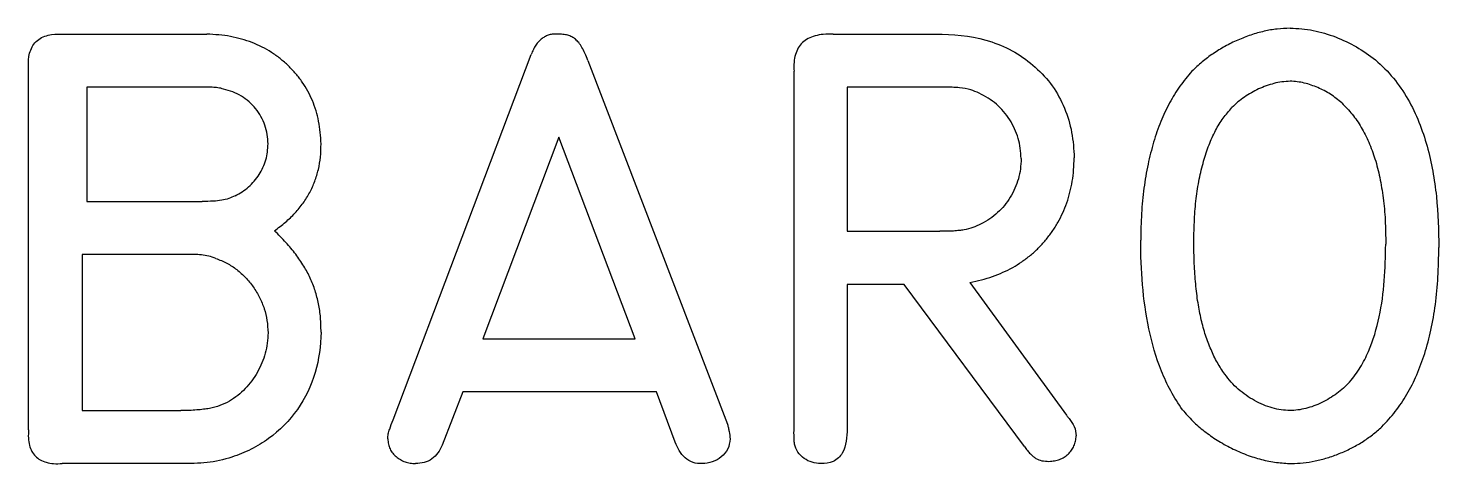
# Model space of a CAD drawing. Header units: inches. Extents: x -6.75 to 0, y -1.75 to 1.53.
# Drawn here: x -3.2754 to -2.8482, y -0.3736 to -0.2416 of the extents above; entities that cross this region are included whole.
import ezdxf

# ---------------------------------------------------------------- set-up
doc = ezdxf.new("R2010")
doc.units = ezdxf.units.IN
doc.header["$MEASUREMENT"] = 0

msp = doc.modelspace()

# ---------------------------------------------------------------- linework, layer by layer
at = {"color": 1, "linetype": 'Continuous', "lineweight": 25}
for p, q in [((-3.2653, -0.24341), (-3.22132, -0.24341)), ((-3.03163, -0.24341), (-2.99855, -0.24341)), ((-3.16489, -0.36028), (-3.12306, -0.24957)), ((-3.10585, -0.25138), (-3.06363, -0.36161)), ((-3.27527, -0.36326), (-3.27529, -0.25328)), ((-3.04343, -0.36219), (-3.04346, -0.25466)), ((-3.22307, -0.25947), (-3.25767, -0.25947)), ((-3.25767, -0.25947), (-3.25767, -0.29409)), ((-2.99792, -0.25947), (-3.02737, -0.25947)), ((-3.02737, -0.25947), (-3.02737, -0.30314)), ((-2.8932, -0.25766), (-2.89321, -0.25766)), ((-3.11465, -0.27465), (-3.13772, -0.33573)), ((-3.09158, -0.33573), (-3.11465, -0.27465)), ((-3.25767, -0.29409), (-3.22271, -0.29409)), ((-3.02737, -0.30314), (-2.99934, -0.30314)), ((-3.22737, -0.31016), (-3.25904, -0.31016)), ((-3.25904, -0.31016), (-3.25904, -0.35745)), ((-3.02737, -0.31921), (-3.02737, -0.36294)), ((-3.01006, -0.31921), (-3.02737, -0.31921)), ((-2.97369, -0.36838), (-3.01006, -0.31921)), ((-2.99016, -0.31864), (-2.9609, -0.35889)), ((-3.13772, -0.33573), (-3.09158, -0.33573)), ((-3.14378, -0.35179), (-3.15004, -0.36797)), ((-3.08512, -0.35179), (-3.14378, -0.35179)), ((-3.07945, -0.36704), (-3.08512, -0.35179)), ((-3.25904, -0.35745), (-3.22915, -0.35745)), ((-3.22893, -0.37352), (-3.2651, -0.37352))]:
    msp.add_line(p, q, dxfattribs=at)
for points, knots in [([(-3.27529, -0.25328), (-3.2753, -0.25191), (-3.2753, -0.25054), (-3.27461, -0.24786), (-3.27396, -0.24659), (-3.27202, -0.24468), (-3.27072, -0.24407), (-3.26805, -0.2434), (-3.26667, -0.24339), (-3.2653, -0.24341)], [0, 0, 0, 0, 0.25, 0.25, 0.5, 0.5, 0.75, 0.75, 1, 1, 1, 1]), ([(-3.1867, -0.27667), (-3.18675, -0.2755), (-3.18686, -0.27319), (-3.18738, -0.26982), (-3.18816, -0.2666), (-3.18927, -0.26354), (-3.19066, -0.26064), (-3.19234, -0.25791), (-3.19431, -0.25534), (-3.19656, -0.25296), (-3.19904, -0.25078), (-3.20171, -0.24887), (-3.20456, -0.24726), (-3.20757, -0.24588), (-3.21078, -0.24486), (-3.21414, -0.24404), (-3.21768, -0.24358), (-3.22009, -0.24346), (-3.22132, -0.24341)], [0, 0, 0, 0, 0.065667, 0.129271, 0.190795, 0.251478, 0.311279, 0.370829, 0.430761, 0.492448, 0.554243, 0.615247, 0.676077, 0.737571, 0.800409, 0.864501, 0.931168, 1, 1, 1, 1]), ([(-3.11505, -0.24341), (-3.1155, -0.24339), (-3.11635, -0.24335), (-3.1176, -0.24359), (-3.11875, -0.24406), (-3.11982, -0.24472), (-3.12079, -0.24561), (-3.12167, -0.24673), (-3.12243, -0.24807), (-3.12284, -0.24906), (-3.12306, -0.24957)], [0, 0, 0, 0, 0.1216, 0.234761, 0.346222, 0.458938, 0.577979, 0.706875, 0.847112, 1, 1, 1, 1]), ([(-3.10585, -0.25138), (-3.10614, -0.25064), (-3.10668, -0.24927), (-3.10762, -0.24747), (-3.10856, -0.24602), (-3.10959, -0.24495), (-3.11071, -0.24416), (-3.11202, -0.2437), (-3.11348, -0.2434), (-3.11451, -0.24341), (-3.11505, -0.24341)], [0, 0, 0, 0, 0.179815, 0.331345, 0.460174, 0.567153, 0.665255, 0.767747, 0.878479, 1, 1, 1, 1]), ([(-3.03163, -0.24341), (-3.03261, -0.24339), (-3.03445, -0.24336), (-3.03702, -0.24382), (-3.03919, -0.24463), (-3.04095, -0.24587), (-3.04226, -0.24755), (-3.04312, -0.2496), (-3.04352, -0.25203), (-3.04348, -0.25375), (-3.04346, -0.25466)], [0, 0, 0, 0, 0.15381, 0.2869227, 0.4039207, 0.5125835, 0.6194872, 0.7315953, 0.8572035, 1, 1, 1, 1]), ([(-2.99855, -0.24341), (-2.99344, -0.24359), (-2.9884, -0.24413), (-2.97873, -0.2474), (-2.97421, -0.24994), (-2.96846, -0.25514), (-2.96674, -0.25702), (-2.96377, -0.26116), (-2.96252, -0.26345), (-2.96057, -0.26819), (-2.95985, -0.27065), (-2.9589, -0.27572), (-2.95872, -0.2783), (-2.95861, -0.28088)], [0, 0, 0, 0, 0.25, 0.25, 0.5, 0.5, 0.625, 0.625, 0.75, 0.75, 0.875, 0.875, 1, 1, 1, 1]), ([(-2.8932, -0.2416), (-2.89452, -0.24165), (-2.89717, -0.24176), (-2.90114, -0.24247), (-2.90512, -0.24362), (-2.9091, -0.24513), (-2.91293, -0.24704), (-2.91655, -0.24926), (-2.91993, -0.25176), (-2.92196, -0.25368), (-2.92297, -0.25463)], [0.0001689, 0.0001689, 0.0001689, 0.0001689, 0.1188491, 0.2387709, 0.3633749, 0.491739, 0.6217702, 0.7484794, 0.8748144, 1, 1, 1, 1]), ([(-2.8932, -0.2416), (-2.89085, -0.24167), (-2.88852, -0.24184), (-2.8839, -0.24276), (-2.88165, -0.24342), (-2.87725, -0.2451), (-2.87515, -0.2461), (-2.87112, -0.24842), (-2.86922, -0.24979), (-2.86736, -0.25121)], [0, 0, 0, 0, 0.25, 0.25, 0.5, 0.5, 0.75, 0.75, 1, 1, 1, 1]), ([(-2.86736, -0.25121), (-2.8654, -0.25292), (-2.86356, -0.25474), (-2.86031, -0.25871), (-2.85886, -0.26083), (-2.85498, -0.26759), (-2.8531, -0.27241), (-2.85036, -0.28232), (-2.84946, -0.28746), (-2.84838, -0.29771), (-2.84821, -0.30287), (-2.84818, -0.30804)], [0, 0, 0, 0, 0.125, 0.125, 0.25, 0.25, 0.5, 0.5, 0.75, 0.75, 1, 1, 1, 1]), ([(-2.92297, -0.25463), (-2.9242, -0.25611), (-2.92672, -0.25913), (-2.92983, -0.26428), (-2.93251, -0.26995), (-2.93467, -0.27619), (-2.93634, -0.28294), (-2.93759, -0.29016), (-2.93832, -0.29785), (-2.93842, -0.30312), (-2.93847, -0.30583)], [0, 0, 0, 0, 0.105705, 0.215134, 0.329018, 0.449631, 0.576639, 0.710541, 0.851416, 1, 1, 1, 1]), ([(-3.21623, -0.26004), (-3.21678, -0.25988), (-3.21734, -0.25973), (-3.21791, -0.25965), (-3.21848, -0.25956), (-3.21906, -0.25952), (-3.21964, -0.25949), (-3.22078, -0.25945), (-3.22193, -0.25947), (-3.22307, -0.25947)], [0, 0, 0, 0, 0.0000439528, 0.0000439528, 0.0000439528, 0.0000879538, 0.0000879538, 0.0000879538, 0.0001749514, 0.0001749514, 0.0001749514, 0.0001749514]), ([(-3.20276, -0.27667), (-3.20286, -0.27473), (-3.20308, -0.27283), (-3.20435, -0.2692), (-3.20531, -0.26747), (-3.20771, -0.26447), (-3.20919, -0.26316), (-3.21247, -0.26115), (-3.21434, -0.26052), (-3.21623, -0.26004)], [0, 0, 0, 0, 0.25, 0.25, 0.5, 0.5, 0.75, 0.75, 1, 1, 1, 1]), ([(-2.9874, -0.26128), (-2.98823, -0.26092), (-2.98906, -0.26056), (-2.98992, -0.26029), (-2.99102, -0.25996), (-2.99215, -0.25976), (-2.99329, -0.25965), (-2.99483, -0.2595), (-2.99638, -0.25949), (-2.99792, -0.25947)], [0, 0, 0, 0, 0.0000688411, 0.0000688411, 0.0000688411, 0.0001561212, 0.0001561212, 0.0001561212, 0.0002739512, 0.0002739512, 0.0002739512, 0.0002739512]), ([(-2.89321, -0.25766), (-2.89487, -0.25775), (-2.89651, -0.25793), (-2.89968, -0.25876), (-2.90123, -0.25932), (-2.90425, -0.2607), (-2.90568, -0.26152), (-2.90839, -0.26337), (-2.90964, -0.26447), (-2.91083, -0.26564)], [0, 0, 0, 0, 0.25, 0.25, 0.5, 0.5, 0.75, 0.75, 1, 1, 1, 1]), ([(-2.87754, -0.26425), (-2.87866, -0.26333), (-2.87979, -0.26241), (-2.88222, -0.26082), (-2.8835, -0.26016), (-2.88615, -0.25905), (-2.88751, -0.25856), (-2.89032, -0.25786), (-2.89176, -0.25774), (-2.8932, -0.25766)], [0, 0, 0, 0, 0.25, 0.25, 0.5, 0.5, 0.75, 0.75, 1, 1, 1, 1]), ([(-2.97467, -0.28108), (-2.97478, -0.27901), (-2.97497, -0.27695), (-2.97613, -0.27302), (-2.97703, -0.27109), (-2.97925, -0.2676), (-2.98061, -0.26602), (-2.98374, -0.26326), (-2.98554, -0.26223), (-2.9874, -0.26128)], [0, 0, 0, 0, 0.25, 0.25, 0.5, 0.5, 0.75, 0.75, 1, 1, 1, 1]), ([(-2.87754, -0.26425), (-2.87646, -0.26536), (-2.87426, -0.26762), (-2.87156, -0.27166), (-2.86925, -0.27621), (-2.86737, -0.28131), (-2.86594, -0.28698), (-2.86495, -0.29318), (-2.86431, -0.29992), (-2.86427, -0.30461), (-2.86425, -0.30705)], [0, 0, 0, 0, 0.100865, 0.20514, 0.314754, 0.432735, 0.558927, 0.694653, 0.841474, 1, 1, 1, 1]), ([(-2.92237, -0.30625), (-2.92233, -0.30401), (-2.92225, -0.29965), (-2.92173, -0.29333), (-2.9208, -0.28744), (-2.91951, -0.282), (-2.9179, -0.27705), (-2.91592, -0.27266), (-2.91362, -0.26883), (-2.91174, -0.26668), (-2.91083, -0.26564)], [0, 0, 0, 0, 0.1560241, 0.302681, 0.4406839, 0.5700582, 0.6908663, 0.8017152, 0.9041005, 1, 1, 1, 1]), ([(-3.21272, -0.29237), (-3.21127, -0.29159), (-3.20986, -0.29076), (-3.2074, -0.28861), (-3.20632, -0.28733), (-3.20459, -0.28457), (-3.20388, -0.28306), (-3.20296, -0.27993), (-3.20283, -0.27831), (-3.20276, -0.27667)], [0, 0, 0, 0, 0.25, 0.25, 0.5, 0.5, 0.75, 0.75, 1, 1, 1, 1]), ([(-3.20081, -0.30297), (-3.19968, -0.30213), (-3.19747, -0.30048), (-3.19454, -0.29767), (-3.19209, -0.29464), (-3.19005, -0.29144), (-3.18852, -0.28801), (-3.18744, -0.2844), (-3.18676, -0.2806), (-3.18672, -0.27799), (-3.1867, -0.27667)], [0, 0, 0, 0, 0.135811, 0.265483, 0.389379, 0.51051, 0.62995, 0.749404, 0.87281, 1, 1, 1, 1]), ([(-2.99016, -0.31864), (-2.98899, -0.31838), (-2.98669, -0.31788), (-2.98335, -0.31686), (-2.98019, -0.31561), (-2.97721, -0.31416), (-2.97445, -0.31239), (-2.97184, -0.31046), (-2.96942, -0.30826), (-2.96723, -0.30584), (-2.96525, -0.30323), (-2.96347, -0.30049), (-2.96202, -0.29756), (-2.96077, -0.29452), (-2.95987, -0.2913), (-2.95914, -0.28796), (-2.95872, -0.28447), (-2.95865, -0.28209), (-2.95861, -0.28088)], [0, 0, 0, 0, 0.066823, 0.131788, 0.194663, 0.256363, 0.316702, 0.377259, 0.437653, 0.498791, 0.559666, 0.620287, 0.681045, 0.741769, 0.803758, 0.867274, 0.932523, 1, 1, 1, 1]), ([(-2.97467, -0.28108), (-2.97472, -0.28214), (-2.97481, -0.28422), (-2.97545, -0.28726), (-2.97648, -0.29014), (-2.97789, -0.29286), (-2.97967, -0.29534), (-2.98175, -0.29753), (-2.98412, -0.29945), (-2.9859, -0.30042), (-2.98681, -0.30091)], [0, 0, 0, 0, 0.129766, 0.254879, 0.378796, 0.503888, 0.628963, 0.751585, 0.874137, 1, 1, 1, 1]), ([(-3.21272, -0.29237), (-3.21335, -0.29268), (-3.21464, -0.29331), (-3.2169, -0.29379), (-3.21959, -0.29407), (-3.22158, -0.29408), (-3.22271, -0.29409)], [0, 0, 0, 0, 0.205292, 0.418334, 0.671202, 1, 1, 1, 1]), ([(-3.1867, -0.33369), (-3.18672, -0.33222), (-3.18677, -0.32934), (-3.18738, -0.32511), (-3.18842, -0.32111), (-3.18991, -0.31729), (-3.19188, -0.3136), (-3.19436, -0.30999), (-3.19736, -0.3064), (-3.19963, -0.30414), (-3.20081, -0.30297)], [0, 0, 0, 0, 0.126513, 0.247652, 0.365785, 0.481511, 0.598969, 0.72439, 0.857306, 1, 1, 1, 1]), ([(-2.98681, -0.30091), (-2.98763, -0.30131), (-2.98927, -0.3021), (-2.99154, -0.30266), (-2.99351, -0.3029), (-2.99523, -0.3031), (-2.99721, -0.30311), (-2.9986, -0.30313), (-2.99934, -0.30314)], [0, 0, 0, 0, 0.211517, 0.424706, 0.540005, 0.674698, 0.828583, 1, 1, 1, 1]), ([(-2.9258, -0.35722), (-2.92706, -0.35536), (-2.92832, -0.35348), (-2.93043, -0.34957), (-2.93134, -0.34754), (-2.93382, -0.34137), (-2.93506, -0.33706), (-2.93691, -0.32825), (-2.93752, -0.3238), (-2.93831, -0.31483), (-2.93841, -0.31033), (-2.93847, -0.30583)], [0, 0, 0, 0, 0.125, 0.125, 0.25, 0.25, 0.5, 0.5, 0.75, 0.75, 1, 1, 1, 1]), ([(-2.91298, -0.34645), (-2.91377, -0.34529), (-2.91537, -0.34292), (-2.91725, -0.33892), (-2.91892, -0.33459), (-2.9202, -0.32983), (-2.92119, -0.32463), (-2.92187, -0.31895), (-2.9223, -0.31277), (-2.92235, -0.30848), (-2.92237, -0.30625)], [0, 0, 0, 0, 0.10011, 0.204493, 0.314868, 0.431715, 0.556735, 0.693366, 0.840768, 1, 1, 1, 1]), ([(-2.87519, -0.34882), (-2.87405, -0.34737), (-2.87292, -0.34592), (-2.87101, -0.34282), (-2.87019, -0.34119), (-2.86804, -0.33618), (-2.86698, -0.33261), (-2.86468, -0.32182), (-2.86435, -0.31442), (-2.86425, -0.30705)], [0, 0, 0, 0, 0.125, 0.125, 0.25, 0.25, 0.5, 0.5, 1, 1, 1, 1]), ([(-3.21858, -0.31135), (-3.21928, -0.31109), (-3.21999, -0.31084), (-3.22071, -0.31066), (-3.22144, -0.31048), (-3.22219, -0.31036), (-3.22293, -0.31029), (-3.2244, -0.31014), (-3.22589, -0.31015), (-3.22737, -0.31016)], [0, 0, 0, 0, 0.0000570047, 0.0000570047, 0.0000570047, 0.0001141968, 0.0001141968, 0.0001141968, 0.0002270988, 0.0002270988, 0.0002270988, 0.0002270988]), ([(-3.21858, -0.31135), (-3.21744, -0.31179), (-3.21519, -0.31266), (-3.21219, -0.31469), (-3.20944, -0.31706), (-3.20717, -0.31997), (-3.20523, -0.32313), (-3.20384, -0.32656), (-3.20295, -0.33017), (-3.20283, -0.33264), (-3.20276, -0.33389)], [0, 0, 0, 0, 0.124059, 0.246121, 0.368502, 0.494804, 0.62208, 0.747171, 0.872169, 1, 1, 1, 1]), ([(-2.86541, -0.36234), (-2.86402, -0.36084), (-2.8612, -0.35779), (-2.85767, -0.35249), (-2.85469, -0.34659), (-2.85231, -0.34006), (-2.8504, -0.33294), (-2.84911, -0.32518), (-2.84831, -0.31681), (-2.84822, -0.31103), (-2.84818, -0.30804)], [0, 0, 0, 0, 0.104917, 0.212948, 0.325254, 0.443443, 0.569143, 0.703178, 0.846557, 1, 1, 1, 1]), ([(-3.20276, -0.33389), (-3.20281, -0.33494), (-3.20292, -0.33702), (-3.20351, -0.3401), (-3.20456, -0.34304), (-3.20593, -0.34585), (-3.20762, -0.34848), (-3.20962, -0.35084), (-3.21189, -0.35294), (-3.21361, -0.35408), (-3.21447, -0.35465)], [0, 0, 0, 0, 0.12658, 0.25172, 0.375823, 0.502484, 0.628367, 0.751864, 0.875046, 1, 1, 1, 1]), ([(-3.1867, -0.33369), (-3.18681, -0.33786), (-3.18729, -0.34196), (-3.18965, -0.34993), (-3.19149, -0.35372), (-3.19626, -0.36047), (-3.19923, -0.36352), (-3.20425, -0.36715), (-3.20603, -0.36823), (-3.20978, -0.37011), (-3.21174, -0.37086), (-3.21371, -0.37157)], [0, 0, 0, 0, 0.25, 0.25, 0.5, 0.5, 0.75, 0.75, 0.875, 0.875, 1, 1, 1, 1]), ([(-2.89321, -0.35745), (-2.89412, -0.3574), (-2.89594, -0.35729), (-2.89866, -0.3567), (-2.90137, -0.35576), (-2.90403, -0.35446), (-2.90659, -0.35287), (-2.90895, -0.35098), (-2.91112, -0.34886), (-2.91236, -0.34726), (-2.91298, -0.34645)], [0, 0, 0, 0, 0.116371, 0.233648, 0.355137, 0.482644, 0.612358, 0.740459, 0.869445, 1, 1, 1, 1]), ([(-2.87519, -0.34882), (-2.8758, -0.34944), (-2.877, -0.35067), (-2.87903, -0.35232), (-2.88124, -0.35379), (-2.88359, -0.35504), (-2.88599, -0.3561), (-2.88843, -0.35683), (-2.89082, -0.35734), (-2.89243, -0.35742), (-2.89321, -0.35745)], [0, 0, 0, 0, 0.125934, 0.252501, 0.381921, 0.51348, 0.642729, 0.765444, 0.885115, 1, 1, 1, 1]), ([(-3.21447, -0.35465), (-3.21541, -0.3551), (-3.21734, -0.35604), (-3.22001, -0.35675), (-3.22236, -0.35711), (-3.2244, -0.35729), (-3.22669, -0.35745), (-3.22831, -0.35745), (-3.22915, -0.35745)], [0, 0, 0, 0, 0.207035, 0.42463, 0.544069, 0.679518, 0.831472, 1, 1, 1, 1]), ([(-2.9258, -0.35722), (-2.9248, -0.35838), (-2.92278, -0.36072), (-2.91922, -0.36376), (-2.91529, -0.36652), (-2.91101, -0.36893), (-2.90652, -0.37088), (-2.90196, -0.37235), (-2.89738, -0.37325), (-2.89433, -0.37343), (-2.89282, -0.37352)], [0, 0, 0, 0, 0.121096, 0.243929, 0.36993, 0.501035, 0.632174, 0.757616, 0.880089, 1, 1, 1, 1]), ([(-3.16647, -0.36605), (-3.16646, -0.36554), (-3.16644, -0.36503), (-3.16634, -0.36454), (-3.16624, -0.36404), (-3.16606, -0.36356), (-3.16591, -0.36308), (-3.16562, -0.36213), (-3.16526, -0.3612), (-3.16489, -0.36028)], [0, 0, 0, 0, 0.0000385534, 0.0000385534, 0.0000385534, 0.000077029, 0.000077029, 0.000077029, 0.0001525167, 0.0001525167, 0.0001525167, 0.0001525167]), ([(-3.06363, -0.36161), (-3.06352, -0.36197), (-3.06342, -0.36233), (-3.06333, -0.3627), (-3.06324, -0.36307), (-3.06316, -0.36344), (-3.0631, -0.36381), (-3.06297, -0.36455), (-3.06289, -0.3653), (-3.06284, -0.36605)], [0, 0, 0, 0, 0.0000287421, 0.0000287421, 0.0000287421, 0.0000575047, 0.0000575047, 0.0000575047, 0.0001149055, 0.0001149055, 0.0001149055, 0.0001149055]), ([(-3.04326, -0.36761), (-3.04335, -0.36716), (-3.04341, -0.36671), (-3.04342, -0.36625), (-3.04344, -0.3658), (-3.04345, -0.36534), (-3.04346, -0.36489), (-3.04347, -0.36399), (-3.04345, -0.36309), (-3.04343, -0.36219)], [0, 0, 0, 0, 0.000034626, 0.000034626, 0.000034626, 0.0000690901, 0.0000690901, 0.0000690901, 0.0001376186, 0.0001376186, 0.0001376186, 0.0001376186]), ([(-3.02737, -0.36294), (-3.02743, -0.36548), (-3.02755, -0.3681), (-3.02947, -0.37142), (-3.03042, -0.37235), (-3.03273, -0.37341), (-3.03403, -0.37352), (-3.03532, -0.37352)], [0, 0, 0, 0, 0.5, 0.5, 0.75, 0.75, 1, 1, 1, 1]), ([(-2.9609, -0.35889), (-2.96085, -0.35898), (-2.9608, -0.35908), (-2.96074, -0.35916), (-2.96069, -0.35925), (-2.96063, -0.35934), (-2.96056, -0.35942), (-2.96043, -0.35958), (-2.96028, -0.35972), (-2.96013, -0.35986)], [0, 0, 0, 0, 0.00000791584, 0.00000791584, 0.00000791584, 0.00001586224, 0.00001586224, 0.00001586224, 0.0000314498, 0.0000314498, 0.0000314498, 0.0000314498]), ([(-2.96013, -0.35986), (-2.95954, -0.36061), (-2.95895, -0.3614), (-2.95819, -0.36315), (-2.95806, -0.36412), (-2.95801, -0.36509)], [0, 0, 0, 0, 0.5, 0.5, 1, 1, 1, 1]), ([(-2.89282, -0.37352), (-2.89162, -0.37346), (-2.8892, -0.37336), (-2.88556, -0.37277), (-2.8819, -0.37184), (-2.87828, -0.37053), (-2.87474, -0.36894), (-2.87139, -0.36704), (-2.86825, -0.36487), (-2.86635, -0.36318), (-2.86541, -0.36234)], [0, 0, 0, 0, 0.119012, 0.240175, 0.364707, 0.492795, 0.622133, 0.74904, 0.874618, 1, 1, 1, 1]), ([(-3.27527, -0.36326), (-3.27533, -0.3641), (-3.27544, -0.36569), (-3.2751, -0.36792), (-3.2744, -0.36982), (-3.27326, -0.37134), (-3.27175, -0.3725), (-3.26984, -0.3732), (-3.26759, -0.37361), (-3.26597, -0.37355), (-3.2651, -0.37352)], [0, 0, 0, 0, 0.147665, 0.277498, 0.390537, 0.497473, 0.603097, 0.718271, 0.848644, 1, 1, 1, 1]), ([(-3.16647, -0.36605), (-3.16643, -0.36659), (-3.16635, -0.36763), (-3.16585, -0.3691), (-3.16505, -0.37038), (-3.16397, -0.37147), (-3.16271, -0.37237), (-3.16128, -0.37302), (-3.15972, -0.37344), (-3.15863, -0.37349), (-3.15807, -0.37352)], [0, 0, 0, 0, 0.130067, 0.249677, 0.369714, 0.489838, 0.614898, 0.739548, 0.865894, 1, 1, 1, 1]), ([(-3.07127, -0.37352), (-3.07221, -0.37353), (-3.07315, -0.37348), (-3.07494, -0.37287), (-3.07576, -0.3724), (-3.07788, -0.37051), (-3.07875, -0.36878), (-3.07945, -0.36704)], [0, 0, 0, 0, 0.25, 0.25, 0.5, 0.5, 1, 1, 1, 1]), ([(-3.06284, -0.36605), (-3.06293, -0.36709), (-3.06307, -0.36811), (-3.064, -0.37001), (-3.06468, -0.37081), (-3.06629, -0.37214), (-3.06722, -0.37267), (-3.06918, -0.37334), (-3.07022, -0.37344), (-3.07127, -0.37352)], [0, 0, 0, 0, 0.25, 0.25, 0.5, 0.5, 0.75, 0.75, 1, 1, 1, 1]), ([(-2.96624, -0.37284), (-2.96568, -0.3728), (-2.96458, -0.37273), (-2.96302, -0.37229), (-2.96161, -0.37161), (-2.96038, -0.37066), (-2.95936, -0.36952), (-2.95862, -0.36817), (-2.95811, -0.36669), (-2.95804, -0.36563), (-2.95801, -0.36509)], [0, 0, 0, 0, 0.135646, 0.261721, 0.384461, 0.506394, 0.629134, 0.747998, 0.871067, 1, 1, 1, 1]), ([(-3.21371, -0.37157), (-3.21617, -0.37231), (-3.21867, -0.37296), (-3.22379, -0.37345), (-3.22636, -0.37349), (-3.22893, -0.37352)], [0, 0, 0, 0, 0.5, 0.5, 1, 1, 1, 1]), ([(-3.15004, -0.36797), (-3.15076, -0.36956), (-3.15172, -0.37108), (-3.15451, -0.37312), (-3.15631, -0.37351), (-3.15807, -0.37352)], [0, 0, 0, 0, 0.5, 0.5, 1, 1, 1, 1]), ([(-3.03532, -0.37352), (-3.03711, -0.37344), (-3.03891, -0.373), (-3.04112, -0.37146), (-3.04177, -0.37082), (-3.04275, -0.36933), (-3.04305, -0.36848), (-3.04326, -0.36761)], [0, 0, 0, 0, 0.5, 0.5, 0.75, 0.75, 1, 1, 1, 1]), ([(-2.97369, -0.36838), (-2.97339, -0.36879), (-2.97283, -0.36956), (-2.97192, -0.37055), (-2.97105, -0.37134), (-2.96996, -0.37217), (-2.96832, -0.37276), (-2.96697, -0.37281), (-2.96624, -0.37284)], [0, 0, 0, 0, 0.165743, 0.312961, 0.442639, 0.553789, 0.763072, 1, 1, 1, 1])]:
    msp.add_open_spline(points, degree=3, knots=knots, dxfattribs=at)

doc.saveas('drawing.dxf')
